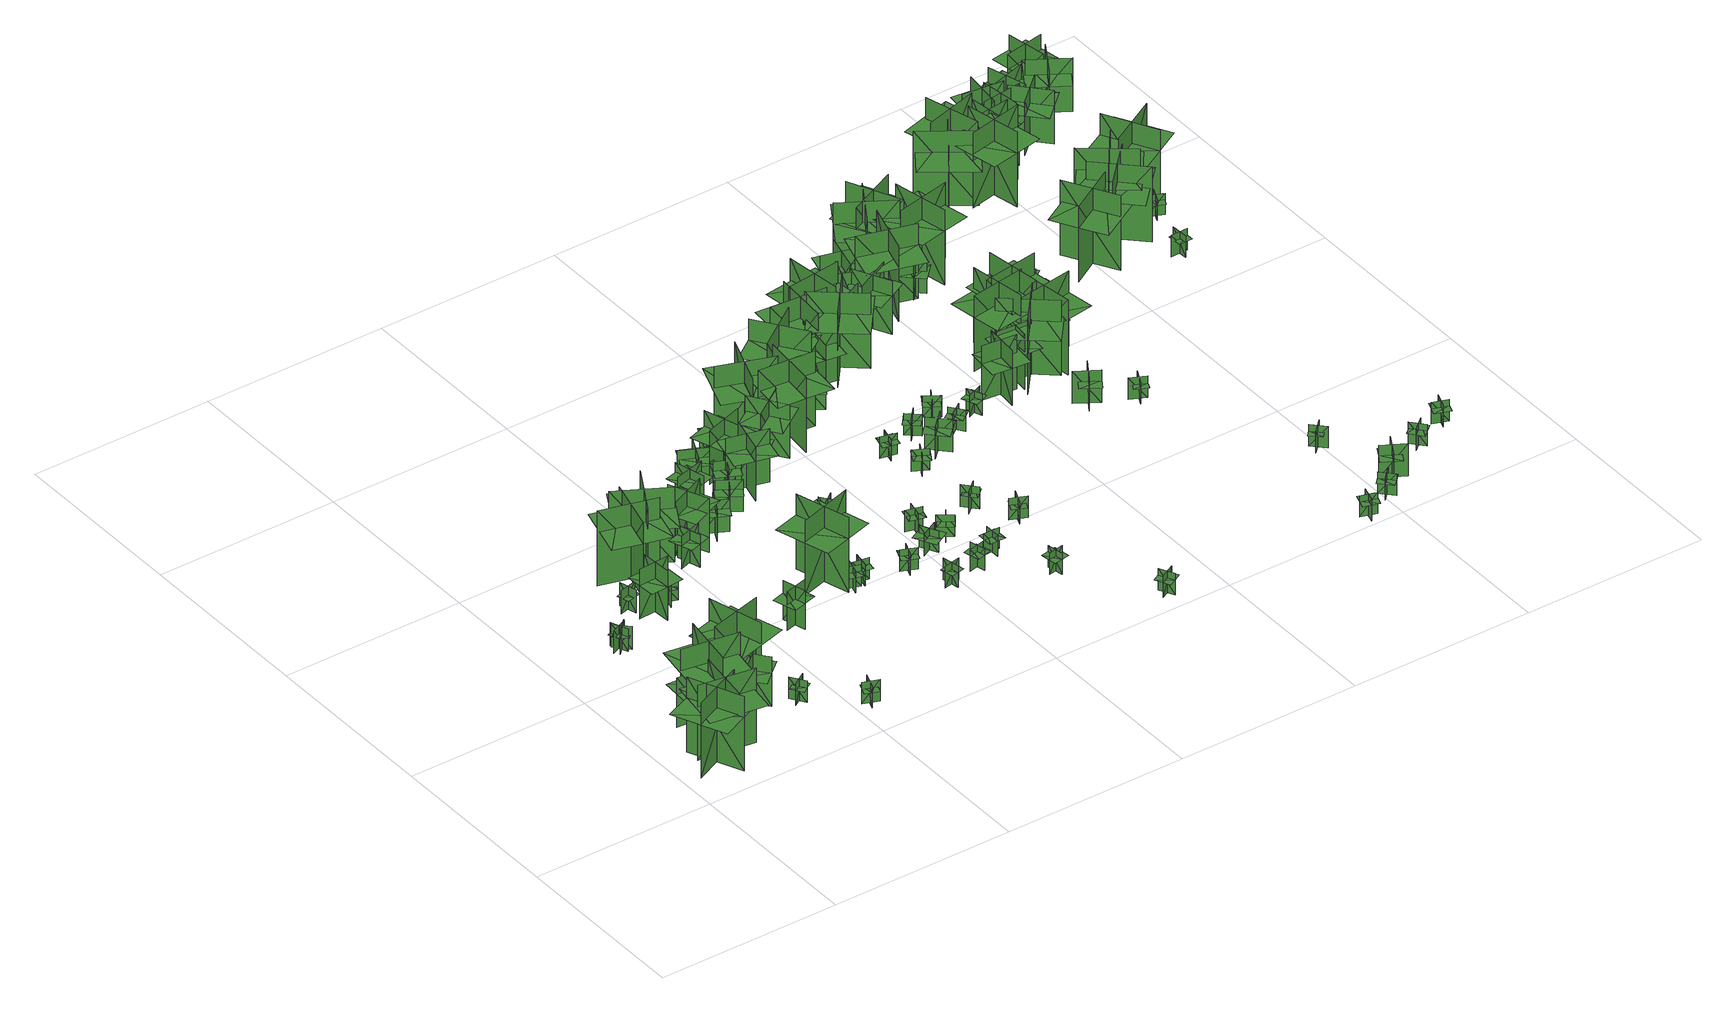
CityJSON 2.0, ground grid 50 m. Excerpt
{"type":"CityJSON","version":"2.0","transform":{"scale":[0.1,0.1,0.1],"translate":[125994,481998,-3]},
"CityObjects":{
"tree1":{"type":"SolitaryVegetationObject","geometry":[{"type":"MultiSurface","lod":"1","boundaries":[[[0,1,2]],[[0,2,3]],[[4,5,6]],[[4,6,7]],[[8,9,10]],[[8,10,11]],[[8,11,12]],[[8,12,13]]]}]},
"tree2":{"type":"SolitaryVegetationObject","geometry":[{"type":"MultiSurface","lod":"1","boundaries":[[[14,15,16]],[[14,16,17]],[[18,19,20]],[[18,20,21]],[[22,23,24]],[[22,24,25]],[[22,25,26]],[[22,26,27]]]}]},
"tree3":{"type":"SolitaryVegetationObject","geometry":[{"type":"MultiSurface","lod":"1","boundaries":[[[28,29,30]],[[28,30,31]],[[32,33,34]],[[32,34,35]],[[36,37,38]],[[36,38,39]],[[36,40,41]],[[36,41,37]]]}]},
"tree4":{"type":"SolitaryVegetationObject","geometry":[{"type":"MultiSurface","lod":"1","boundaries":[[[42,43,44]],[[42,44,45]],[[46,47,48]],[[46,48,49]],[[50,51,52]],[[50,52,53]],[[50,53,54]],[[50,54,55]]]}]},
"tree5":{"type":"SolitaryVegetationObject","geometry":[{"type":"MultiSurface","lod":"1","boundaries":[[[56,57,58]],[[56,58,59]],[[60,61,62]],[[60,62,63]],[[64,65,66]],[[64,66,67]],[[64,68,69]],[[64,69,65]]]}]},
"tree6":{"type":"SolitaryVegetationObject","geometry":[{"type":"MultiSurface","lod":"1","boundaries":[[[70,71,72]],[[70,72,73]],[[74,75,76]],[[74,76,77]],[[78,79,80]],[[78,80,81]],[[78,81,82]],[[78,82,83]]]}]},
"tree7":{"type":"SolitaryVegetationObject","geometry":[{"type":"MultiSurface","lod":"1","boundaries":[[[84,85,86]],[[84,86,87]],[[88,89,90]],[[88,90,91]],[[92,93,94]],[[92,94,95]],[[92,95,96]],[[92,96,97]]]}]},
"tree8":{"type":"SolitaryVegetationObject","geometry":[{"type":"MultiSurface","lod":"1","boundaries":[[[98,99,100]],[[98,100,101]],[[102,103,104]],[[102,104,105]],[[106,107,108]],[[106,108,109]],[[106,110,111]],[[106,111,107]]]}]},
"tree9":{"type":"SolitaryVegetationObject","geometry":[{"type":"MultiSurface","lod":"1","boundaries":[[[112,113,114]],[[112,114,115]],[[116,117,118]],[[116,118,119]],[[120,121,122]],[[120,122,123]],[[120,123,124]],[[120,124,125]]]}]},
"tree10":{"type":"SolitaryVegetationObject","geometry":[{"type":"MultiSurface","lod":"1","boundaries":[[[126,127,128]],[[126,128,129]],[[130,131,132]],[[130,132,133]],[[134,135,136]],[[134,136,137]],[[134,137,138]],[[134,138,139]]]}]},
"tree11":{"type":"SolitaryVegetationObject","geometry":[{"type":"MultiSurface","lod":"1","boundaries":[[[140,141,142]],[[140,142,143]],[[144,145,146]],[[144,146,147]],[[148,149,150]],[[148,150,151]],[[148,151,152]],[[148,152,153]]]}]},
"tree12":{"type":"SolitaryVegetationObject","geometry":[{"type":"MultiSurface","lod":"1","boundaries":[[[154,155,156]],[[154,156,157]],[[158,159,160]],[[158,160,161]],[[162,163,164]],[[162,164,165]],[[162,166,167]],[[162,167,163]]]}]},
"tree13":{"type":"SolitaryVegetationObject","geometry":[{"type":"MultiSurface","lod":"1","boundaries":[[[168,169,170]],[[168,170,171]],[[172,173,174]],[[172,174,175]],[[176,177,178]],[[176,178,179]],[[176,179,180]],[[176,180,181]]]}]},
"tree14":{"type":"SolitaryVegetationObject","geometry":[{"type":"MultiSurface","lod":"1","boundaries":[[[182,183,184]],[[182,184,185]],[[186,187,188]],[[186,188,189]],[[190,191,192]],[[190,192,193]],[[190,193,194]],[[190,194,195]]]}]},
"tree15":{"type":"SolitaryVegetationObject","geometry":[{"type":"MultiSurface","lod":"1","boundaries":[[[196,197,198]],[[196,198,199]],[[200,201,202]],[[200,202,203]],[[204,205,206]],[[204,206,207]],[[204,207,208]],[[204,208,209]]]}]},
"tree16":{"type":"SolitaryVegetationObject","geometry":[{"type":"MultiSurface","lod":"1","boundaries":[[[210,211,212]],[[210,212,213]],[[214,215,216]],[[214,216,217]],[[218,219,220]],[[218,220,221]],[[218,221,222]],[[218,222,223]]]}]},
"tree17":{"type":"SolitaryVegetationObject","geometry":[{"type":"MultiSurface","lod":"1","boundaries":[[[224,225,226]],[[224,226,227]],[[228,229,230]],[[228,230,231]],[[232,233,234]],[[232,234,235]],[[232,236,237]],[[232,237,233]]]}]},
"tree18":{"type":"SolitaryVegetationObject","geometry":[{"type":"MultiSurface","lod":"1","boundaries":[[[238,239,240]],[[238,240,241]],[[242,243,244]],[[242,244,245]],[[246,247,248]],[[246,248,249]],[[246,249,250]],[[246,250,251]]]}]},
"tree19":{"type":"SolitaryVegetationObject","geometry":[{"type":"MultiSurface","lod":"1","boundaries":[[[252,253,254]],[[252,254,255]],[[256,257,258]],[[256,258,259]],[[260,261,262]],[[260,262,263]],[[260,263,264]],[[260,264,265]]]}]},
"tree20":{"type":"SolitaryVegetationObject","geometry":[{"type":"MultiSurface","lod":"1","boundaries":[[[266,267,268]],[[266,268,269]],[[270,271,272]],[[270,272,273]],[[274,275,276]],[[274,276,277]],[[274,277,278]],[[274,278,279]]]}]},
"tree21":{"type":"SolitaryVegetationObject","geometry":[{"type":"MultiSurface","lod":"1","boundaries":[[[280,281,282]],[[280,282,283]],[[284,285,286]],[[284,286,287]],[[288,289,290]],[[288,290,291]],[[288,291,292]],[[288,292,293]]]}]},
"tree22":{"type":"SolitaryVegetationObject","geometry":[{"type":"MultiSurface","lod":"1","boundaries":[[[294,295,296]],[[294,296,297]],[[298,299,300]],[[298,300,301]],[[302,303,304]],[[302,304,305]],[[302,305,306]],[[302,306,307]]]}]},
"tree23":{"type":"SolitaryVegetationObject","geometry":[{"type":"MultiSurface","lod":"1","boundaries":[[[308,309,310]],[[308,310,311]],[[312,313,314]],[[312,314,315]],[[316,317,318]],[[316,318,319]],[[316,319,320]],[[316,320,321]]]}]},
"tree24":{"type":"SolitaryVegetationObject","geometry":[{"type":"MultiSurface","lod":"1","boundaries":[[[322,323,324]],[[322,324,325]],[[326,327,328]],[[326,328,329]],[[330,331,332]],[[330,332,333]],[[330,333,334]],[[330,334,335]]]}]},
"tree25":{"type":"SolitaryVegetationObject","geometry":[{"type":"MultiSurface","lod":"1","boundaries":[[[336,337,338]],[[336,338,339]],[[340,341,342]],[[340,342,343]],[[344,345,346]],[[344,346,347]],[[344,347,348]],[[344,348,349]]]}]},
"tree26":{"type":"SolitaryVegetationObject","geometry":[{"type":"MultiSurface","lod":"1","boundaries":[[[350,351,352]],[[350,352,353]],[[354,355,356]],[[354,356,357]],[[358,359,360]],[[358,360,361]],[[358,361,362]],[[358,362,363]]]}]},
"tree27":{"type":"SolitaryVegetationObject","geometry":[{"type":"MultiSurface","lod":"1","boundaries":[[[364,365,366]],[[364,366,367]],[[368,369,370]],[[368,370,371]],[[372,373,374]],[[372,374,375]],[[372,375,376]],[[372,376,377]]]}]},
"tree28":{"type":"SolitaryVegetationObject","geometry":[{"type":"MultiSurface","lod":"1","boundaries":[[[378,379,380]],[[378,380,381]],[[382,383,384]],[[382,384,385]],[[386,387,388]],[[386,388,389]],[[386,389,390]],[[386,390,391]]]}]},
"tree29":{"type":"SolitaryVegetationObject","geometry":[{"type":"MultiSurface","lod":"1","boundaries":[[[392,393,394]],[[392,394,395]],[[396,397,398]],[[396,398,399]],[[400,401,402]],[[400,402,403]],[[400,403,404]],[[400,404,405]]]}]},
"tree30":{"type":"SolitaryVegetationObject","geometry":[{"type":"MultiSurface","lod":"1","boundaries":[[[406,407,408]],[[406,408,409]],[[410,411,412]],[[410,412,413]],[[414,415,416]],[[414,416,417]],[[414,417,418]],[[414,418,419]]]}]},
"tree31":{"type":"SolitaryVegetationObject","geometry":[{"type":"MultiSurface","lod":"1","boundaries":[[[420,421,422]],[[420,422,423]],[[424,425,426]],[[424,426,427]],[[428,429,430]],[[428,430,431]],[[428,431,432]],[[428,432,433]]]}]},
"tree32":{"type":"SolitaryVegetationObject","geometry":[{"type":"MultiSurface","lod":"1","boundaries":[[[434,435,436]],[[434,436,437]],[[438,439,440]],[[438,440,441]],[[442,443,444]],[[442,444,445]],[[442,445,446]],[[442,446,447]]]}]},
"tree33":{"type":"SolitaryVegetationObject","geometry":[{"type":"MultiSurface","lod":"1","boundaries":[[[448,449,450]],[[448,450,451]],[[452,453,454]],[[452,454,455]],[[456,457,458]],[[456,458,459]],[[456,459,460]],[[456,460,461]]]}]},
"tree34":{"type":"SolitaryVegetationObject","geometry":[{"type":"MultiSurface","lod":"1","boundaries":[[[462,463,464]],[[462,464,465]],[[466,467,468]],[[466,468,469]],[[470,471,472]],[[470,472,473]],[[470,473,474]],[[470,474,475]]]}]},
"tree35":{"type":"SolitaryVegetationObject","geometry":[{"type":"MultiSurface","lod":"1","boundaries":[[[476,477,478]],[[476,478,479]],[[480,481,482]],[[480,482,483]],[[484,485,486]],[[484,486,487]],[[484,487,488]],[[484,488,489]]]}]},
"tree36":{"type":"SolitaryVegetationObject","geometry":[{"type":"MultiSurface","lod":"1","boundaries":[[[490,491,492]],[[490,492,493]],[[494,495,496]],[[494,496,497]],[[498,499,500]],[[498,500,501]],[[498,501,502]],[[498,502,503]]]}]},
"tree37":{"type":"SolitaryVegetationObject","geometry":[{"type":"MultiSurface","lod":"1","boundaries":[[[504,505,506]],[[504,506,507]],[[508,509,510]],[[508,510,511]],[[512,513,514]],[[512,514,515]],[[512,515,516]],[[512,516,517]]]}]},
"tree38":{"type":"SolitaryVegetationObject","geometry":[{"type":"MultiSurface","lod":"1","boundaries":[[[518,519,520]],[[518,520,521]],[[522,523,524]],[[522,524,525]],[[526,527,528]],[[526,528,529]],[[526,529,530]],[[526,530,531]]]}]},
"tree39":{"type":"SolitaryVegetationObject","geometry":[{"type":"MultiSurface","lod":"1","boundaries":[[[532,533,534]],[[532,534,535]],[[536,537,538]],[[536,538,539]],[[540,541,542]],[[540,542,543]],[[540,543,544]],[[540,544,545]]]}]},
"tree40":{"type":"SolitaryVegetationObject","geometry":[{"type":"MultiSurface","lod":"1","boundaries":[[[546,547,548]],[[546,548,549]],[[550,551,552]],[[550,552,553]],[[554,555,556]],[[554,556,557]],[[554,557,558]],[[554,558,559]]]}]},
"tree41":{"type":"SolitaryVegetationObject","geometry":[{"type":"MultiSurface","lod":"1","boundaries":[[[560,561,562]],[[560,562,563]],[[564,565,566]],[[564,566,567]],[[568,569,570]],[[568,570,571]],[[568,571,572]],[[568,572,573]]]}]},
"tree42":{"type":"SolitaryVegetationObject","geometry":[{"type":"MultiSurface","lod":"1","boundaries":[[[574,575,576]],[[574,576,577]],[[578,579,580]],[[578,580,581]],[[582,583,584]],[[582,584,585]],[[582,585,586]],[[582,586,587]]]}]},
"tree43":{"type":"SolitaryVegetationObject","geometry":[{"type":"MultiSurface","lod":"1","boundaries":[[[588,589,590]],[[588,590,591]],[[592,593,594]],[[592,594,595]],[[596,597,598]],[[596,598,599]],[[596,599,600]],[[596,600,601]]]}]},
"tree44":{"type":"SolitaryVegetationObject","geometry":[{"type":"MultiSurface","lod":"1","boundaries":[[[602,603,604]],[[602,604,605]],[[606,607,608]],[[606,608,609]],[[610,611,612]],[[610,612,613]],[[610,613,614]],[[610,614,615]]]}]},
"tree45":{"type":"SolitaryVegetationObject","geometry":[{"type":"MultiSurface","lod":"1","boundaries":[[[616,617,618]],[[616,618,619]],[[620,621,622]],[[620,622,623]],[[624,625,626]],[[624,626,627]],[[624,627,628]],[[624,628,629]]]}]},
"tree46":{"type":"SolitaryVegetationObject","geometry":[{"type":"MultiSurface","lod":"1","boundaries":[[[630,631,632]],[[630,632,633]],[[634,635,636]],[[634,636,637]],[[638,639,640]],[[638,640,641]],[[638,641,642]],[[638,642,643]]]}]},
"tree47":{"type":"SolitaryVegetationObject","geometry":[{"type":"MultiSurface","lod":"1","boundaries":[[[644,645,646]],[[644,646,647]],[[648,649,650]],[[648,650,651]],[[652,653,654]],[[652,654,655]],[[652,655,656]],[[652,656,657]]]}]},
"tree48":{"type":"SolitaryVegetationObject","geometry":[{"type":"MultiSurface","lod":"1","boundaries":[[[658,659,660]],[[658,660,661]],[[662,663,664]],[[662,664,665]],[[666,667,668]],[[666,668,669]],[[666,669,670]],[[666,670,671]]]}]},
"tree49":{"type":"SolitaryVegetationObject","geometry":[{"type":"MultiSurface","lod":"1","boundaries":[[[672,673,674]],[[672,674,675]],[[676,677,678]],[[676,678,679]],[[680,681,682]],[[680,682,683]],[[680,683,684]],[[680,684,685]]]}]},
"tree50":{"type":"SolitaryVegetationObject","geometry":[{"type":"MultiSurface","lod":"1","boundaries":[[[686,687,688]],[[686,688,689]],[[690,691,692]],[[690,692,693]],[[694,695,696]],[[694,696,697]],[[694,697,698]],[[694,698,699]]]}]},
"tree51":{"type":"SolitaryVegetationObject","geometry":[{"type":"MultiSurface","lod":"1","boundaries":[[[700,701,702]],[[700,702,703]],[[704,705,706]],[[704,706,707]],[[708,709,710]],[[708,710,711]],[[708,711,712]],[[708,712,713]]]}]},
"tree52":{"type":"SolitaryVegetationObject","geometry":[{"type":"MultiSurface","lod":"1","boundaries":[[[714,715,716]],[[714,716,717]],[[718,719,720]],[[718,720,721]],[[722,723,724]],[[722,724,725]],[[722,725,726]],[[722,726,727]]]}]},
"tree53":{"type":"SolitaryVegetationObject","geometry":[{"type":"MultiSurface","lod":"1","boundaries":[[[728,729,730]],[[728,730,731]],[[732,733,734]],[[732,734,735]],[[736,737,738]],[[736,738,739]],[[736,739,740]],[[736,740,741]]]}]},
"tree54":{"type":"SolitaryVegetationObject","geometry":[{"type":"MultiSurface","lod":"1","boundaries":[[[742,743,744]],[[742,744,745]],[[746,747,748]],[[746,748,749]],[[750,751,752]],[[750,752,753]],[[750,753,754]],[[750,754,755]]]}]},
"tree55":{"type":"SolitaryVegetationObject","geometry":[{"type":"MultiSurface","lod":"1","boundaries":[[[756,757,758]],[[756,758,759]],[[760,761,762]],[[760,762,763]],[[764,765,766]],[[764,766,767]],[[764,767,768]],[[764,768,769]]]}]},
"tree56":{"type":"SolitaryVegetationObject","geometry":[{"type":"MultiSurface","lod":"1","boundaries":[[[770,771,772]],[[770,772,773]],[[774,775,776]],[[774,776,777]],[[778,779,780]],[[778,780,781]],[[778,781,782]],[[778,782,783]]]}]},
"tree57":{"type":"SolitaryVegetationObject","geometry":[{"type":"MultiSurface","lod":"1","boundaries":[[[784,785,786]],[[784,786,787]],[[788,789,790]],[[788,790,791]],[[792,793,794]],[[792,794,795]],[[792,795,796]],[[792,796,797]]]}]},
"tree58":{"type":"SolitaryVegetationObject","geometry":[{"type":"MultiSurface","lod":"1","boundaries":[[[798,799,800]],[[798,800,801]],[[802,803,804]],[[802,804,805]],[[806,807,808]],[[806,808,809]],[[806,809,810]],[[806,810,811]]]}]},
"tree59":{"type":"SolitaryVegetationObject","geometry":[{"type":"MultiSurface","lod":"1","boundaries":[[[812,813,814]],[[812,814,815]],[[816,817,818]],[[816,818,819]],[[820,821,822]],[[820,822,823]],[[820,823,824]],[[820,824,825]]]}]},
"tree60":{"type":"SolitaryVegetationObject","geometry":[{"type":"MultiSurface","lod":"1","boundaries":[[[826,827,828]],[[826,828,829]],[[830,831,832]],[[830,832,833]],[[834,835,836]],[[834,836,837]],[[834,837,838]],[[834,838,839]]]}]},
"tree61":{"type":"SolitaryVegetationObject","geometry":[{"type":"MultiSurface","lod":"1","boundaries":[[[840,841,842]],[[840,842,843]],[[844,845,846]],[[844,846,847]],[[848,849,850]],[[848,850,851]],[[848,851,852]],[[848,852,853]]]}]},
"tree62":{"type":"SolitaryVegetationObject","geometry":[{"type":"MultiSurface","lod":"1","boundaries":[[[854,855,856]],[[854,856,857]],[[858,859,860]],[[858,860,861]],[[862,863,864]],[[862,864,865]],[[862,865,866]],[[862,866,867]]]}]},
"tree63":{"type":"SolitaryVegetationObject","geometry":[{"type":"MultiSurface","lod":"1","boundaries":[[[868,869,870]],[[868,870,871]],[[872,873,874]],[[872,874,875]],[[876,877,878]],[[876,878,879]],[[876,880,881]],[[876,881,877]]]}]},
"tree64":{"type":"SolitaryVegetationObject","geometry":[{"type":"MultiSurface","lod":"1","boundaries":[[[882,883,884]],[[882,884,885]],[[886,887,888]],[[886,888,889]],[[890,891,892]],[[890,892,893]],[[890,893,894]],[[890,894,895]]]}]},
"tree65":{"type":"SolitaryVegetationObject","geometry":[{"type":"MultiSurface","lod":"1","boundaries":[[[896,897,898]],[[896,898,899]],[[900,901,902]],[[900,902,903]],[[904,905,906]],[[904,906,907]],[[904,908,909]],[[904,909,905]]]}]},
"tree66":{"type":"SolitaryVegetationObject","geometry":[{"type":"MultiSurface","lod":"1","boundaries":[[[910,911,912]],[[910,912,913]],[[914,915,916]],[[914,916,917]],[[918,919,920]],[[918,920,921]],[[918,921,922]],[[918,922,923]]]}]},
"tree67":{"type":"SolitaryVegetationObject","geometry":[{"type":"MultiSurface","lod":"1","boundaries":[[[924,925,926]],[[924,926,927]],[[928,929,930]],[[928,930,931]],[[932,933,934]],[[932,934,935]],[[932,935,936]],[[932,936,937]]]}]},
"tree68":{"type":"SolitaryVegetationObject","geometry":[{"type":"MultiSurface","lod":"1","boundaries":[[[938,939,940]],[[938,940,941]],[[942,943,944]],[[942,944,945]],[[946,947,948]],[[946,948,949]],[[946,949,950]],[[946,950,951]]]}]},
"tree69":{"type":"SolitaryVegetationObject","geometry":[{"type":"MultiSurface","lod":"1","boundaries":[[[952,953,954]],[[952,954,955]],[[956,957,958]],[[956,958,959]],[[960,961,962]],[[960,962,963]],[[960,963,964]],[[960,964,965]]]}]},
"tree70":{"type":"SolitaryVegetationObject","geometry":[{"type":"MultiSurface","lod":"1","boundaries":[[[966,967,968]],[[966,968,969]],[[970,971,972]],[[970,972,973]],[[974,975,976]],[[974,976,977]],[[974,977,978]],[[974,978,979]]]}]},
"tree71":{"type":"SolitaryVegetationObject","geometry":[{"type":"MultiSurface","lod":"1","boundaries":[[[980,981,982]],[[980,982,983]],[[984,985,986]],[[984,986,987]],[[988,989,990]],[[988,990,991]],[[988,991,992]],[[988,992,993]]]}]},
"tree72":{"type":"SolitaryVegetationObject","geometry":[{"type":"MultiSurface","lod":"1","boundaries":[[[994,995,996]],[[994,996,997]],[[998,999,1000]],[[998,1000,1001]],[[1002,1003,1004]],[[1002,1004,1005]],[[1002,1005,1006]],[[1002,1006,1007]]]}]},
"tree73":{"type":"SolitaryVegetationObject","geometry":[{"type":"MultiSurface","lod":"1","boundaries":[[[1008,1009,1010]],[[1008,1010,1011]],[[1012,1013,1014]],[[1012,1014,1015]],[[1016,1017,1018]],[[1016,1018,1019]],[[1016,1020,1021]],[[1016,1021,1017]]]}]},
"tree74":{"type":"SolitaryVegetationObject","geometry":[{"type":"MultiSurface","lod":"1","boundaries":[[[1022,1023,1024]],[[1022,1024,1025]],[[1026,1027,1028]],[[1026,1028,1029]],[[1030,1031,1032]],[[1030,1032,1033]],[[1030,1033,1034]],[[1030,1034,1035]]]}]},
"tree75":{"type":"SolitaryVegetationObject","geometry":[{"type":"MultiSurface","lod":"1","boundaries":[[[1036,1037,1038]],[[1036,1038,1039]],[[1040,1041,1042]],[[1040,1042,1043]],[[1044,1045,1046]],[[1044,1046,1047]],[[1044,1047,1048]],[[1044,1048,1049]]]}]},
"tree76":{"type":"SolitaryVegetationObject","geometry":[{"type":"MultiSurface","lod":"1","boundaries":[[[1050,1051,1052]],[[1050,1052,1053]],[[1054,1055,1056]],[[1054,1056,1057]],[[1058,1059,1060]],[[1058,1060,1061]],[[1058,1061,1062]],[[1058,1062,1063]]]}]},
"tree77":{"type":"SolitaryVegetationObject","geometry":[{"type":"MultiSurface","lod":"1","boundaries":[[[1064,1065,1066]],[[1064,1066,1067]],[[1068,1069,1070]],[[1068,1070,1071]],[[1072,1073,1074]],[[1072,1074,1075]],[[1072,1076,1077]],[[1072,1077,1073]]]}]},
"tree78":{"type":"SolitaryVegetationObject","geometry":[{"type":"MultiSurface","lod":"1","boundaries":[[[1078,1079,1080]],[[1078,1080,1081]],[[1082,1083,1084]],[[1082,1084,1085]],[[1086,1087,1088]],[[1086,1088,1089]],[[1086,1089,1090]],[[1086,1090,1091]]]}]},
"tree79":{"type":"SolitaryVegetationObject","geometry":[{"type":"MultiSurface","lod":"1","boundaries":[[[1092,1093,1094]],[[1092,1094,1095]],[[1096,1097,1098]],[[1096,1098,1099]],[[1100,1101,1102]],[[1100,1102,1103]],[[1100,1103,1104]],[[1100,1104,1105]]]}]},
"tree80":{"type":"SolitaryVegetationObject","geometry":[{"type":"MultiSurface","lod":"1","boundaries":[[[1106,1107,1108]],[[1106,1108,1109]],[[1110,1111,1112]],[[1110,1112,1113]],[[1114,1115,1116]],[[1114,1116,1117]],[[1114,1117,1118]],[[1114,1118,1119]]]}]},
"tree81":{"type":"SolitaryVegetationObject","geometry":[{"type":"MultiSurface","lod":"1","boundaries":[[[1120,1121,1122]],[[1120,1122,1123]],[[1124,1125,1126]],[[1124,1126,1127]],[[1128,1129,1130]],[[1128,1130,1131]],[[1128,1131,1132]],[[1128,1132,1133]]]}]},
"tree82":{"type":"SolitaryVegetationObject","geometry":[{"type":"MultiSurface","lod":"1","boundaries":[[[1134,1135,1136]],[[1134,1136,1137]],[[1138,1139,1140]],[[1138,1140,1141]],[[1142,1143,1144]],[[1142,1144,1145]],[[1142,1145,1146]],[[1142,1146,1147]]]}]},
"tree83":{"type":"SolitaryVegetationObject","geometry":[{"type":"MultiSurface","lod":"1","boundaries":[[[1148,1149,1150]],[[1148,1150,1151]],[[1152,1153,1154]],[[1152,1154,1155]],[[1156,1157,1158]],[[1156,1158,1159]],[[1156,1159,1160]],[[1156,1160,1161]]]}]},
"tree84":{"type":"SolitaryVegetationObject","geometry":[{"type":"MultiSurface","lod":"1","boundaries":[[[1162,1163,1164]],[[1162,1164,1165]],[[1166,1167,1168]],[[1166,1168,1169]],[[1170,1171,1172]],[[1170,1172,1173]],[[1170,1173,1174]],[[1170,1174,1175]]]}]},
"tree85":{"type":"SolitaryVegetationObject","geometry":[{"type":"MultiSurface","lod":"1","boundaries":[[[1176,1177,1178]],[[1176,1178,1179]],[[1180,1181,1182]],[[1180,1182,1183]],[[1184,1185,1186]],[[1184,1186,1187]],[[1184,1187,1188]],[[1184,1188,1189]]]}]},
"tree86":{"type":"SolitaryVegetationObject","geometry":[{"type":"MultiSurface","lod":"1","boundaries":[[[1190,1191,1192]],[[1190,1192,1193]],[[1194,1195,1196]],[[1194,1196,1197]],[[1198,1199,1200]],[[1198,1200,1201]],[[1198,1201,1202]],[[1198,1202,1203]]]}]},
"tree87":{"type":"SolitaryVegetationObject","geometry":[{"type":"MultiSurface","lod":"1","boundaries":[[[1204,1205,1206]],[[1204,1206,1207]],[[1208,1209,1210]],[[1208,1210,1211]],[[1212,1213,1214]],[[1212,1214,1215]],[[1212,1215,1216]],[[1212,1216,1217]]]}]},
"tree88":{"type":"SolitaryVegetationObject","geometry":[{"type":"MultiSurface","lod":"1","boundaries":[[[1218,1219,1220]],[[1218,1220,1221]],[[1222,1223,1224]],[[1222,1224,1225]],[[1226,1227,1228]],[[1226,1228,1229]],[[1226,1229,1230]],[[1226,1230,1231]]]}]},
"tree89":{"type":"SolitaryVegetationObject","geometry":[{"type":"MultiSurface","lod":"1","boundaries":[[[1232,1233,1234]],[[1232,1234,1235]],[[1236,1237,1238]],[[1236,1238,1239]],[[1240,1241,1242]],[[1240,1242,1243]],[[1240,1243,1244]],[[1240,1244,1245]]]}]},
"tree90":{"type":"SolitaryVegetationObject","geometry":[{"type":"MultiSurface","lod":"1","boundaries":[[[1246,1247,1248]],[[1246,1248,1249]],[[1250,1251,1252]],[[1250,1252,1253]],[[1254,1255,1256]],[[1254,1256,1257]],[[1254,1257,1258]],[[1254,1258,1259]]]}]},
"tree91":{"type":"SolitaryVegetationObject","geometry":[{"type":"MultiSurface","lod":"1","boundaries":[[[1260,1261,1262]],[[1260,1262,1263]],[[1264,1265,1266]],[[1264,1266,1267]],[[1268,1269,1270]],[[1268,1270,1271]],[[1268,1271,1272]],[[1268,1272,1273]]]}]},
"tree92":{"type":"SolitaryVegetationObject","geometry":[{"type":"MultiSurface","lod":"1","boundaries":[[[1274,1275,1276]],[[1274,1276,1277]],[[1278,1279,1280]],[[1278,1280,1281]],[[1282,1283,1284]],[[1282,1284,1285]],[[1282,1285,1286]],[[1282,1286,1287]]]}]},
"tree93":{"type":"SolitaryVegetationObject","geometry":[{"type":"MultiSurface","lod":"1","boundaries":[[[1288,1289,1290]],[[1288,1290,1291]],[[1292,1293,1294]],[[1292,1294,1295]],[[1296,1297,1298]],[[1296,1298,1299]],[[1296,1299,1300]],[[1296,1300,1301]]]}]},
"tree94":{"type":"SolitaryVegetationObject","geometry":[{"type":"MultiSurface","lod":"1","boundaries":[[[1302,1303,1304]],[[1302,1304,1305]],[[1306,1307,1308]],[[1306,1308,1309]],[[1310,1311,1312]],[[1310,1312,1313]],[[1310,1313,1314]],[[1310,1314,1315]]]}]},
"tree95":{"type":"SolitaryVegetationObject","geometry":[{"type":"MultiSurface","lod":"1","boundaries":[[[1316,1317,1318]],[[1316,1318,1319]],[[1320,1321,1322]],[[1320,1322,1323]],[[1324,1325,1326]],[[1324,1326,1327]],[[1324,1328,1329]],[[1324,1329,1325]]]}]},
"tree96":{"type":"SolitaryVegetationObject","geometry":[{"type":"MultiSurface","lod":"1","boundaries":[[[1330,1331,1332]],[[1330,1332,1333]],[[1334,1335,1336]],[[1334,1336,1337]],[[1338,1339,1340]],[[1338,1340,1341]],[[1338,1341,1342]],[[1338,1342,1343]]]}]},
"tree97":{"type":"SolitaryVegetationObject","geometry":[{"type":"MultiSurface","lod":"1","boundaries":[[[1344,1345,1346]],[[1344,1346,1347]],[[1348,1349,1350]],[[1348,1350,1351]],[[1352,1353,1354]],[[1352,1354,1355]],[[1352,1355,1356]],[[1352,1356,1357]]]}]},
"tree98":{"type":"SolitaryVegetationObject","geometry":[{"type":"MultiSurface","lod":"1","boundaries":[[[1358,1359,1360]],[[1358,1360,1361]],[[1362,1363,1364]],[[1362,1364,1365]],[[1366,1367,1368]],[[1366,1368,1369]],[[1366,1369,1370]],[[1366,1370,1371]]]}]},
"tree99":{"type":"SolitaryVegetationObject","geometry":[{"type":"MultiSurface","lod":"1","boundaries":[[[1372,1373,1374]],[[1372,1374,1375]],[[1376,1377,1378]],[[1376,1378,1379]],[[1380,1381,1382]],[[1380,1382,1383]],[[1380,1383,1384]],[[1380,1384,1385]]]}]},
"tree100":{"type":"SolitaryVegetationObject","geometry":[{"type":"MultiSurface","lod":"1","boundaries":[[[1386,1387,1388]],[[1386,1388,1389]],[[1390,1391,1392]],[[1390,1392,1393]],[[1394,1395,1396]],[[1394,1396,1397]],[[1394,1397,1398]],[[1394,1398,1399]]]}]},
"tree101":{"type":"SolitaryVegetationObject","geometry":[{"type":"MultiSurface","lod":"1","boundaries":[[[1400,1401,1402]],[[1400,1402,1403]],[[1404,1405,1406]],[[1404,1406,1407]],[[1408,1409,1410]],[[1408,1410,1411]],[[1408,1411,1412]],[[1408,1412,1413]]]}]},
"tree102":{"type":"SolitaryVegetationObject","geometry":[{"type":"MultiSurface","lod":"1","boundaries":[[[1414,1415,1416]],[[1414,1416,1417]],[[1418,1419,1420]],[[1418,1420,1421]],[[1422,1423,1424]],[[1422,1424,1425]],[[1422,1425,1426]],[[1422,1426,1427]]]}]},
"tree103":{"type":"SolitaryVegetationObject","geometry":[{"type":"MultiSurface","lod":"1","boundaries":[[[1428,1429,1430]],[[1428,1430,1431]],[[1432,1433,1434]],[[1432,1434,1435]],[[1436,1437,1438]],[[1436,1438,1439]],[[1436,1439,1440]],[[1436,1440,1441]]]}]}
},
"vertices":[
[41,91,9],[183,155,9],[183,155,224],[41,91,224],[138,54,9],[74,195,9],[74,195,224],[138,54,224],[138,54,164],[208,86,164],[145,227,164],[74,195,164],[3,164,164],[67,22,164],
[73,150,11],[226,128,11],[226,128,226],[73,150,226],[134,67,11],[156,221,11],[156,221,226],[134,67,226],[134,67,166],[211,56,166],[233,210,166],[156,221,166],[79,232,166],[57,78,166],
[124,204,40],[129,289,40],[129,289,182],[124,204,182],[173,247,40],[88,253,40],[88,253,182],[173,247,182],[173,247,136],[88,253,136],[85,206,136],[170,201,136],[176,294,136],[91,299,136],
[110,267,32],[263,242,32],[263,242,247],[110,267,247],[170,183,32],[194,336,32],[194,336,247],[170,183,247],[170,183,187],[246,171,187],[271,324,187],[194,336,187],[118,348,187],[93,195,187],
[285,306,22],[241,233,22],[241,233,164],[285,306,164],[222,291,22],[294,246,22],[294,246,164],[222,291,164],[222,291,117],[294,246,117],[319,286,117],[246,330,117],[197,251,117],[270,206,117],
[187,584,25],[168,629,25],[168,629,90],[187,584,90],[200,617,25],[155,597,25],[155,597,90],[200,617,90],[195,614,66],[187,633,66],[155,619,66],[163,600,66],[171,582,66],[203,596,66],
[199,583,27],[164,619,27],[164,619,93],[199,583,93],[199,618,27],[164,584,27],[164,584,93],[199,618,93],[195,614,68],[181,629,68],[156,605,68],[170,590,68],[185,576,68],[209,600,68],
[273,226,15],[339,281,15],[339,281,157],[273,226,157],[338,220,15],[283,286,15],[283,286,157],[338,220,157],[338,220,111],[283,286,111],[248,256,111],[303,190,111],[374,250,111],[319,316,111],
[337,261,17],[296,410,17],[296,410,232],[337,261,232],[388,350,17],[239,310,17],[239,310,232],[388,350,232],[388,350,172],[368,425,172],[218,384,172],[239,310,172],[259,235,172],[409,276,172],
[391,197,8],[429,222,8],[429,222,70],[391,197,70],[420,191,8],[420,191,70],[394,230,70],[394,230,8],[420,191,51],[436,201,51],[416,232,51],[399,222,51],[383,211,51],[404,180,51],
[276,733,10],[323,746,10],[323,746,76],[276,733,76],[306,716,10],[293,763,10],[293,763,76],[306,716,76],[305,721,51],[324,727,51],[315,760,51],[295,755,51],[276,749,51],[285,716,51],
[294,685,16],[379,690,16],[379,690,158],[294,685,158],[343,642,16],[338,727,16],[338,727,158],[343,642,158],[343,642,112],[338,727,112],[291,725,112],[296,639,112],[389,645,112],[384,730,112],
[519,112,8],[562,96,8],[562,96,70],[519,112,70],[531,85,8],[531,85,70],[547,129,70],[547,129,8],[531,85,51],[549,79,51],[562,113,51],[544,120,51],[526,127,51],[513,92,51],
[399,677,31],[352,692,31],[352,692,97],[399,677,97],[382,708,31],[368,661,31],[368,661,97],[382,708,97],[380,703,72],[361,709,72],[351,675,72],[370,670,72],[390,664,72],[400,697,72],
[442,810,15],[292,851,15],[292,851,230],[442,810,230],[391,900,15],[351,750,15],[351,750,230],[391,900,230],[391,900,170],[316,920,170],[276,771,170],[351,750,170],[425,730,170],[466,880,170],
[495,824,15],[360,900,15],[360,900,230],[495,824,230],[468,924,15],[392,789,15],[392,789,230],[468,924,230],[468,924,170],[400,962,170],[324,827,170],[392,789,170],[459,751,170],[535,886,170],
[603,455,22],[540,437,22],[540,437,133],[603,455,133],[559,480,22],[577,416,22],[577,416,133],[559,480,133],[559,480,97],[577,416,97],[612,426,97],[594,490,97],[524,470,97],[542,406,97],
[476,769,34],[539,790,34],[539,790,127],[476,769,127],[515,749,34],[495,812,34],[495,812,127],[515,749,127],[515,749,101],[547,759,101],[527,822,101],[495,812,101],[463,802,101],[484,739,101],
[528,896,27],[573,794,27],[573,794,181],[528,896,181],[501,827,27],[602,872,27],[602,872,181],[501,827,181],[501,827,138],[523,776,138],[625,821,138],[602,872,138],[580,922,138],[479,878,138],
[637,867,36],[607,808,36],[607,808,129],[637,867,129],[595,854,36],[654,824,36],[654,824,129],[595,854,129],[595,854,103],[580,825,103],[639,794,103],[654,824,103],[669,853,103],[610,884,103],
[650,518,30],[799,562,30],[799,562,245],[650,518,245],[740,468,30],[697,617,30],[697,617,245],[740,468,245],[740,468,185],[814,490,185],[771,639,185],[697,617,185],[622,595,185],[666,447,185],
[791,489,15],[749,503,15],[749,503,77],[791,489,77],[777,516,15],[764,473,15],[764,473,77],[777,516,77],[777,516,59],[756,522,59],[743,480,59],[764,473,59],[785,467,59],[798,509,59],
[801,486,13],[808,529,13],[808,529,75],[801,486,75],[825,503,13],[781,510,13],[781,510,75],[825,503,75],[825,503,57],[829,524,57],[785,532,57],[781,510,57],[778,488,57],[821,481,57],
[622,986,17],[705,1008,17],[705,1008,110],[622,986,110],[675,956,17],[653,1039,17],[653,1039,110],[675,956,110],[674,959,84],[711,969,84],[690,1045,84],[654,1036,84],[618,1026,84],[638,950,84],
[670,903,37],[726,868,37],[726,868,129],[670,903,129],[680,860,37],[715,916,37],[715,916,129],[680,860,129],[680,860,103],[708,842,103],[743,898,103],[715,916,103],[687,934,103],[651,878,103],
[719,978,27],[779,951,27],[779,951,119],[719,978,119],[734,937,27],[762,997,27],[762,997,119],[734,937,119],[734,937,93],[764,923,93],[792,983,93],[762,997,93],[732,1011,93],[704,951,93],
[743,1096,16],[706,1019,16],[706,1019,109],[743,1096,109],[685,1075,16],[763,1038,16],[763,1038,109],[685,1075,109],[688,1074,83],[672,1040,83],[744,1006,83],[760,1040,83],[776,1074,83],[705,1108,83],
[905,493,6],[946,476,6],[946,476,68],[905,493,68],[916,466,6],[933,507,6],[933,507,68],[916,466,68],[916,466,51],[937,457,51],[953,499,51],[933,507,51],[912,515,51],[896,474,51],
[843,703,44],[878,730,44],[878,730,106],[843,703,106],[872,699,44],[845,734,44],[845,734,106],[872,699,106],[872,699,89],[890,713,89],[862,748,89],[845,734,89],[827,720,89],[855,685,89],
[806,999,31],[779,892,31],[779,892,185],[806,999,185],[743,962,31],[850,935,31],[850,935,185],[743,962,185],[743,962,142],[729,908,142],[837,881,142],[850,935,142],[864,989,142],[756,1016,142],
[952,376,7],[998,386,7],[998,386,69],[952,376,69],[978,360,7],[978,360,69],[968,406,69],[968,406,7],[978,360,50],[997,364,50],[989,401,50],[970,396,50],[951,392,50],[959,356,50],
[811,990,20],[777,1095,20],[777,1095,174],[811,990,174],[845,1056,20],[740,1021,20],[740,1021,174],[845,1056,174],[845,1056,131],[827,1108,131],[722,1074,131],[740,1021,131],[757,969,131],[862,1003,131],
[801,1059,16],[835,1138,16],[835,1138,109],[801,1059,109],[858,1082,16],[779,1116,16],[779,1116,109],[858,1082,109],[854,1083,83],[870,1118,83],[797,1149,83],[782,1115,83],[767,1080,83],[839,1049,83],
[875,972,31],[835,1025,31],[835,1025,124],[875,972,124],[882,1016,31],[829,976,31],[829,976,124],[882,1016,124],[882,1016,98],[862,1042,98],[809,1002,98],[829,976,98],[849,949,98],[902,989,98],
[1032,531,10],[1032,531,72],[985,506,72],[985,506,10],[1021,497,10],[1021,497,72],[997,542,72],[997,542,10],[1025,490,52],[1048,502,52],[1018,559,52],[995,546,52],[971,534,52],[1001,477,52],
[1078,401,12],[1035,390,12],[1035,390,74],[1078,401,74],[1053,416,12],[1064,373,12],[1064,373,74],[1053,416,74],[1053,416,57],[1031,410,57],[1042,367,57],[1064,373,57],[1085,379,57],[1074,421,57],
[1049,600,10],[1006,611,10],[1006,611,71],[1049,600,71],[1034,626,10],[1024,583,10],[1024,583,71],[1034,626,71],[1034,626,54],[1013,631,54],[1002,588,54],[1024,583,54],[1045,578,54],[1056,620,54],
[944,985,30],[882,1076,30],[882,1076,184],[944,985,184],[958,1057,30],[867,994,30],[867,994,184],[958,1057,184],[958,1057,141],[927,1103,141],[836,1040,141],[867,994,141],[898,949,141],[989,1011,141],
[1091,530,8],[1055,556,8],[1055,556,70],[1091,530,70],[1086,559,8],[1060,523,8],[1060,523,70],[1086,559,70],[1086,559,52],[1068,572,52],[1043,536,52],[1060,523,52],[1078,510,52],[1104,546,52],
[1144,426,11],[1099,425,11],[1099,425,72],[1144,426,72],[1123,446,11],[1123,402,11],[1123,402,72],[1123,446,72],[1123,446,55],[1101,446,55],[1101,402,55],[1123,402,55],[1145,402,55],[1145,447,55],
[856,1163,13],[1001,1110,13],[1001,1110,228],[856,1163,228],[899,1069,13],[952,1215,13],[952,1215,228],[899,1069,228],[899,1069,168],[972,1043,168],[1025,1189,168],[952,1215,168],[879,1241,168],[826,1096,168],
[1177,271,12],[1220,279,12],[1220,279,73],[1177,271,73],[1201,254,12],[1193,298,12],[1193,298,73],[1201,254,73],[1201,254,56],[1223,258,56],[1214,302,56],[1193,298,56],[1171,294,56],[1179,250,56],
[1070,1056,30],[916,1071,30],[916,1071,245],[1070,1056,245],[1005,1136,30],[990,982,30],[990,982,245],[1005,1136,245],[1005,1136,185],[928,1144,185],[913,989,185],[990,982,185],[1067,974,185],[1082,1129,185],
[941,1203,15],[1019,1166,15],[1019,1166,109],[941,1203,109],[962,1145,15],[999,1223,15],[999,1223,109],[962,1145,109],[964,1148,83],[998,1132,83],[1032,1203,83],[998,1220,83],[964,1236,83],[930,1165,83],
[1205,587,6],[1174,622,6],[1174,622,69],[1205,587,69],[1207,617,6],[1207,617,69],[1172,586,69],[1172,586,6],[1207,617,49],[1194,632,49],[1166,607,49],[1179,592,49],[1192,578,49],[1220,602,49],
[1342,45,8],[1381,66,8],[1381,66,70],[1342,45,70],[1370,36,8],[1349,76,8],[1349,76,70],[1370,36,70],[1370,36,52],[1389,47,52],[1369,86,52],[1349,76,52],[1330,65,52],[1350,26,52],
[1104,846,44],[1147,836,44],[1147,836,105],[1104,846,105],[1119,821,44],[1129,864,44],[1129,864,105],[1119,821,105],[1119,821,88],[1141,816,88],[1151,859,88],[1129,864,88],[1108,869,88],[1098,826,88],
[1179,751,34],[1141,772,34],[1141,772,96],[1179,751,96],[1171,779,34],[1150,740,34],[1150,740,96],[1171,779,96],[1171,779,78],[1152,790,78],[1131,751,78],[1150,740,78],[1169,729,78],[1191,768,78],
[1234,512,6],[1276,493,6],[1276,493,68],[1234,512,68],[1245,484,6],[1245,484,68],[1264,527,68],[1264,527,6],[1245,484,49],[1262,476,49],[1278,510,49],[1260,518,49],[1242,526,49],[1227,492,49],
[1082,1082,34],[1118,1137,34],[1118,1137,126],[1082,1082,126],[1125,1090,34],[1070,1127,34],[1070,1127,126],[1125,1090,126],[1125,1090,100],[1143,1118,100],[1088,1155,100],[1070,1127,100],[1051,1099,100],[1107,1063,100],
[1134,1251,15],[1007,1162,15],[1007,1162,230],[1134,1251,230],[1032,1269,15],[1121,1143,15],[1121,1143,230],[1032,1269,230],[1032,1269,170],[969,1225,170],[1058,1098,170],[1121,1143,170],[1185,1187,170],[1096,1314,170],
[1263,825,34],[1215,779,34],[1215,779,126],[1263,825,126],[1219,826,34],[1265,778,34],[1265,778,126],[1219,826,126],[1219,826,101],[1195,803,101],[1241,755,101],[1265,778,101],[1289,801,101],[1243,849,101],
[1204,890,43],[1238,862,43],[1238,862,105],[1204,890,105],[1206,861,43],[1235,895,43],[1235,895,105],[1206,861,105],[1206,861,87],[1223,847,87],[1252,880,87],[1235,895,87],[1218,909,87],[1190,875,87],
[1113,1195,24],[1223,1181,24],[1223,1181,178],[1113,1195,178],[1158,1136,24],[1172,1246,24],[1172,1246,178],[1158,1136,178],[1158,1136,135],[1213,1129,135],[1227,1239,135],[1172,1246,135],[1117,1253,135],[1103,1143,135],
[1252,1263,16],[1098,1275,16],[1098,1275,231],[1252,1263,231],[1186,1342,16],[1174,1188,16],[1174,1188,231],[1186,1342,231],[1186,1342,171],[1108,1348,171],[1097,1193,171],[1174,1188,171],[1251,1182,171],[1263,1336,171],
[1283,922,42],[1320,898,42],[1320,898,104],[1283,922,104],[1289,893,42],[1313,931,42],[1313,931,104],[1289,893,104],[1289,893,87],[1307,882,87],[1331,919,87],[1313,931,87],[1294,943,87],[1270,905,87],
[1343,861,32],[1307,835,32],[1307,835,93],[1343,861,93],[1313,865,32],[1340,830,32],[1340,830,93],[1313,865,93],[1313,865,76],[1296,852,76],[1322,817,76],[1340,830,76],[1358,843,76],[1331,879,76],
[1313,1171,27],[1193,1269,27],[1193,1269,242],[1313,1171,242],[1304,1273,27],[1205,1154,27],[1205,1154,242],[1304,1273,242],[1304,1273,182],[1244,1323,182],[1145,1203,182],[1205,1154,182],[1265,1105,182],[1363,1224,182],
[1271,1253,16],[1252,1407,16],[1252,1407,231],[1271,1253,231],[1335,1333,16],[1181,1315,16],[1181,1315,231],[1335,1333,231],[1335,1333,171],[1326,1410,171],[1172,1392,171],[1181,1315,171],[1190,1238,171],[1344,1257,171],
[1386,877,27],[1427,894,27],[1427,894,88],[1386,877,88],[1413,865,27],[1396,906,27],[1396,906,88],[1413,865,88],[1413,865,71],[1433,874,71],[1417,915,71],[1396,906,71],[1376,898,71],[1393,857,71],
[1336,1221,27],[1288,1321,27],[1288,1321,181],[1336,1221,181],[1361,1290,27],[1261,1243,27],[1261,1243,181],[1361,1290,181],[1361,1290,138],[1337,1340,138],[1237,1293,138],[1261,1243,138],[1284,1193,138],[1384,1240,138],
[1378,1400,20],[1338,1297,20],[1338,1297,174],[1378,1400,174],[1311,1371,20],[1414,1331,20],[1414,1331,174],[1311,1371,174],[1311,1371,131],[1291,1320,131],[1394,1279,131],[1414,1331,131],[1434,1382,131],[1331,1423,131],
[1456,927,15],[1551,917,15],[1551,917,172],[1456,927,172],[1503,870,15],[1512,965,15],[1512,965,172],[1503,870,172],[1503,870,121],[1512,965,121],[1461,970,121],[1451,876,121],[1554,865,121],[1564,960,121],
[1360,1270,31],[1459,1320,31],[1459,1320,185],[1360,1270,185],[1430,1247,31],[1380,1346,31],[1380,1346,185],[1430,1247,185],[1430,1247,142],[1480,1272,142],[1430,1371,142],[1380,1346,142],[1331,1320,142],[1381,1222,142],
[1575,1001,13],[1566,907,13],[1566,907,171],[1575,1001,171],[1519,954,13],[1613,946,13],[1613,946,171],[1519,954,171],[1519,954,120],[1613,946,120],[1618,997,120],[1524,1006,120],[1514,903,120],[1609,894,120],
[1433,1486,11],[1406,1379,11],[1406,1379,165],[1433,1486,165],[1369,1449,11],[1477,1422,11],[1477,1422,165],[1369,1449,165],[1369,1449,122],[1356,1396,122],[1463,1368,122],[1477,1422,122],[1490,1475,122],[1383,1503,122],
[1592,959,28],[1568,1112,28],[1568,1112,244],[1592,959,244],[1654,1042,28],[1501,1018,28],[1501,1018,244],[1654,1042,244],[1654,1042,183],[1642,1118,183],[1489,1094,183],[1501,1018,183],[1513,941,183],[1666,965,183],
[1642,755,7],[1680,814,7],[1680,814,100],[1642,755,100],[1686,765,7],[1686,765,100],[1627,802,100],[1627,802,7],[1686,765,70],[1701,789,70],[1655,819,70],[1639,795,70],[1623,770,70],[1670,740,70],
[1478,1287,25],[1522,1436,25],[1522,1436,240],[1478,1287,240],[1569,1336,25],[1420,1380,25],[1420,1380,240],[1569,1336,240],[1569,1336,180],[1591,1410,180],[1442,1454,180],[1420,1380,180],[1399,1305,180],[1547,1262,180],
[1675,911,5],[1556,1011,5],[1556,1011,220],[1675,911,220],[1667,1014,5],[1567,895,5],[1567,895,220],[1667,1014,220],[1667,1014,160],[1607,1064,160],[1508,945,160],[1567,895,160],[1627,846,160],[1726,964,160],
[1932,55,5],[1919,12,5],[1919,12,66],[1932,55,66],[1906,41,5],[1948,28,5],[1948,28,66],[1906,41,66],[1906,41,49],[1899,19,49],[1942,7,49],[1948,28,49],[1954,50,49],[1912,62,49],
[1715,1075,29],[1562,1052,29],[1562,1052,245],[1715,1075,245],[1632,1137,29],[1655,983,29],[1655,983,245],[1632,1137,245],[1632,1137,184],[1555,1125,184],[1579,972,184],[1655,983,184],[1732,995,184],[1709,1148,184],
[1547,1367,36],[1588,1327,36],[1588,1327,131],[1547,1367,131],[1548,1323,36],[1587,1364,36],[1587,1364,131],[1548,1323,131],[1548,1323,100],[1587,1364,100],[1565,1385,100],[1525,1345,100],[1570,1301,100],[1610,1342,100],
[1668,1058,3],[1691,905,3],[1691,905,219],[1668,1058,219],[1606,975,3],[1759,998,3],[1759,998,219],[1606,975,219],[1606,975,158],[1617,899,158],[1771,922,158],[1759,998,158],[1747,1075,158],[1594,1052,158],
[1569,1558,11],[1488,1426,11],[1488,1426,226],[1569,1558,226],[1469,1535,11],[1601,1453,11],[1601,1453,226],[1469,1535,226],[1469,1535,166],[1428,1469,166],[1560,1387,166],[1601,1453,166],[1641,1519,166],[1509,1601,166],
[1757,707,7],[1777,749,7],[1777,749,69],[1757,707,69],[1785,718,7],[1785,718,69],[1743,738,69],[1743,738,7],[1785,718,49],[1793,735,49],[1760,751,49],[1751,734,49],[1743,716,49],[1777,700,49],
[1729,1046,14],[1674,1030,14],[1674,1030,108],[1729,1046,108],[1691,1067,14],[1706,1012,14],[1706,1012,108],[1691,1067,108],[1691,1067,77],[1706,1012,77],[1736,1021,77],[1721,1075,77],[1661,1058,77],[1676,1004,77],
[1639,1552,12],[1499,1486,12],[1499,1486,227],[1639,1552,227],[1543,1587,12],[1608,1447,12],[1608,1447,227],[1543,1587,227],[1543,1587,167],[1472,1554,167],[1538,1414,167],[1608,1447,167],[1678,1480,167],[1613,1620,167],
[2026,94,4],[1995,63,4],[1995,63,66],[2026,94,66],[1997,94,4],[2028,62,4],[2028,62,66],[1997,94,66],[1997,94,48],[1981,79,48],[2012,47,48],[2028,62,48],[2044,78,48],[2013,110,48],
[1569,1404,21],[1720,1435,21],[1720,1435,237],[1569,1404,237],[1654,1347,21],[1623,1499,21],[1623,1499,237],[1654,1347,237],[1654,1347,176],[1730,1362,176],[1699,1514,176],[1623,1499,176],[1547,1483,176],[1578,1331,176],
[1761,1020,10],[1750,1063,10],[1750,1063,71],[1761,1020,71],[1776,1046,10],[1733,1034,10],[1733,1034,71],[1776,1046,71],[1776,1046,54],[1770,1067,54],[1728,1055,54],[1733,1034,54],[1739,1013,54],[1782,1024,54],
[2006,341,6],[1973,308,6],[1973,308,68],[2006,341,68],[1976,341,6],[1976,341,68],[2009,308,68],[2009,308,6],[1976,341,49],[1963,327,49],[1989,301,49],[2002,314,49],[2016,328,49],[1990,354,49],
[2078,156,4],[2043,95,4],[2043,95,97],[2078,156,97],[2035,144,4],[2035,144,97],[2096,109,97],[2096,109,4],[2035,144,68],[2020,119,68],[2069,91,68],[2083,116,68],[2098,142,68],[2049,169,68],
[1726,1152,42],[1780,1191,42],[1780,1191,135],[1726,1152,135],[1770,1145,42],[1730,1198,42],[1730,1198,135],[1770,1145,135],[1770,1145,109],[1797,1165,109],[1757,1218,109],[1730,1198,109],[1704,1178,109],[1743,1125,109],
[2201,180,5],[2172,214,5],[2172,214,66],[2201,180,66],[2204,210,5],[2170,181,5],[2170,181,66],[2204,210,66],[2204,210,49],[2189,227,49],[2156,198,49],[2170,181,49],[2184,164,49],[2218,193,49],
[1913,1567,14],[1786,1655,14],[1786,1655,229],[1913,1567,229],[1895,1669,14],[1807,1541,14],[1807,1541,229],[1895,1669,229],[1895,1669,169],[1831,1713,169],[1744,1585,169],[1807,1541,169],[1871,1497,169],[1959,1625,169],
[2277,220,4],[2292,261,4],[2292,261,66],[2277,220,66],[2303,232,4],[2262,247,4],[2262,247,66],[2303,232,66],[2303,232,48],[2311,253,48],[2269,268,48],[2262,247,48],[2254,226,48],[2296,211,48],
[2028,1161,14],[1950,1295,14],[1950,1295,229],[2028,1161,229],[2055,1260,14],[1921,1182,14],[1921,1182,229],[2055,1260,229],[2055,1260,169],[2016,1327,169],[1882,1249,169],[1921,1182,169],[1960,1115,169],[2094,1193,169],
[1890,1748,14],[1932,1599,14],[1932,1599,229],[1890,1748,229],[1839,1658,14],[1988,1700,14],[1988,1700,229],[1839,1658,229],[1839,1658,169],[1860,1584,169],[2009,1626,169],[1988,1700,169],[1967,1775,169],[1818,1733,169],
[1880,1546,33],[2032,1577,33],[2032,1577,248],[1880,1546,248],[1966,1488,33],[1935,1640,33],[1935,1640,248],[1966,1488,248],[1966,1488,188],[2042,1504,188],[2011,1655,188],[1935,1640,188],[1859,1625,188],[1890,1473,188],
[2038,1312,20],[2149,1204,20],[2149,1204,235],[2038,1312,235],[2039,1209,20],[2147,1320,20],[2147,1320,235],[2039,1209,235],[2039,1209,175],[2095,1155,175],[2203,1266,175],[2147,1320,175],[2091,1374,175],[1984,1263,175],
[2161,1267,30],[2038,1361,30],[2038,1361,246],[2161,1267,246],[2148,1369,30],[2054,1246,30],[2054,1246,246],[2148,1369,246],[2148,1369,185],[2087,1416,185],[1992,1294,185],[2054,1246,185],[2115,1199,185],[2210,1322,185],
[2187,1122,7],[2185,1169,7],[2185,1169,69],[2187,1122,69],[2207,1144,7],[2207,1144,69],[2161,1143,69],[2161,1143,7],[2207,1144,50],[2206,1164,50],[2169,1162,50],[2170,1143,50],[2171,1124,50],[2208,1125,50],
[1972,1674,23],[2082,1689,23],[2082,1689,177],[1972,1674,177],[2030,1629,23],[2016,1739,23],[2016,1739,177],[2030,1629,177],[2030,1629,134],[2085,1636,134],[2071,1746,134],[2016,1739,134],[1961,1731,134],[1975,1622,134],
[2025,1608,33],[2054,1658,33],[2054,1658,127],[2025,1608,127],[2067,1620,33],[2018,1648,33],[2018,1648,127],[2067,1620,127],[2067,1620,97],[2018,1648,97],[2002,1621,97],[2052,1593,97],[2083,1647,97],[2034,1675,97],
[2064,1808,28],[2051,1698,28],[2051,1698,181],[2064,1808,181],[2006,1762,28],[2116,1749,28],[2116,1749,181],[2006,1762,181],[2006,1762,138],[1999,1708,138],[2109,1694,138],[2116,1749,138],[2122,1804,138],[2012,1817,138],
[2031,1709,25],[2141,1722,25],[2141,1722,179],[2031,1709,179],[2089,1663,25],[2076,1773,25],[2076,1773,179],[2089,1663,179],[2089,1663,136],[2144,1669,136],[2131,1779,136],[2076,1773,136],[2021,1767,136],[2034,1657,136],
[2204,1300,14],[2244,1282,14],[2244,1282,75],[2204,1300,75],[2214,1273,14],[2232,1313,14],[2232,1313,75],[2214,1273,75],[2214,1273,58],[2234,1264,58],[2252,1304,58],[2232,1313,58],[2212,1322,58],[2194,1282,58],
[2146,1332,30],[2281,1408,30],[2281,1408,245],[2146,1332,245],[2245,1303,30],[2169,1438,30],[2169,1438,245],[2245,1303,245],[2245,1303,185],[2312,1341,185],[2237,1476,185],[2169,1438,185],[2101,1401,185],[2177,1266,185],
[2183,1719,34],[2101,1645,34],[2101,1645,188],[2183,1719,188],[2109,1723,34],[2184,1641,34],[2184,1641,188],[2109,1723,188],[2109,1723,144],[2068,1686,144],[2143,1604,144],[2184,1641,144],[2225,1678,144],[2150,1760,144],
[2123,1821,21],[2155,1715,21],[2155,1715,175],[2123,1821,175],[2088,1756,21],[2194,1788,21],[2194,1788,175],[2088,1756,175],[2088,1756,132],[2104,1703,132],[2210,1735,132],[2194,1788,132],[2178,1841,132],[2072,1809,132],
[2203,1783,31],[2297,1725,31],[2297,1725,185],[2203,1783,185],[2220,1711,31],[2277,1806,31],[2277,1806,185],[2220,1711,185],[2220,1711,142],[2267,1682,142],[2325,1777,142],[2277,1806,142],[2230,1835,142],[2172,1740,142],
[2298,1853,25],[2189,1834,25],[2189,1834,178],[2298,1853,178],[2237,1895,25],[2257,1787,25],[2257,1787,178],[2237,1895,178],[2237,1895,135],[2183,1886,135],[2202,1777,135],[2257,1787,135],[2311,1796,135],[2292,1905,135]
]}
